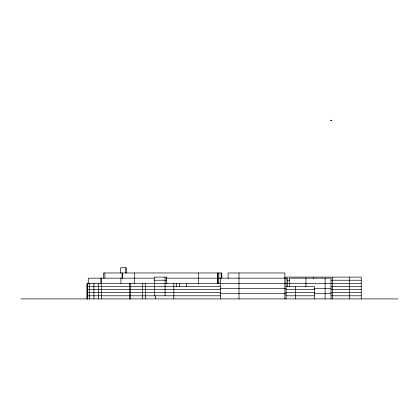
<?xml version="1.0" encoding="UTF-8"?>
<svg xmlns="http://www.w3.org/2000/svg" width="419" height="419" viewBox="0 0 419 419"><rect width="100%" height="100%" fill="white"/><g stroke="black" fill="none" stroke-linecap="round" stroke-linejoin="round"><path stroke-width="0.63" d="M331.078 120.62L331.115 120.096L330.994 120.625L331.314 120.353M331.199 120.091L330.879 120.363M284.726 277.116L361.23 277.116L361.23 298.909M154.155 278.153L88.289 278.153L88.289 283.344M166.532 278.153L287.371 278.153L287.371 286.586M154.344 280.227L166.683 280.227M287.371 280.227L289.33 280.227M331.057 280.227L361.23 280.227M361.23 283.344L87.079 283.344L87.079 298.909M87.079 286.455L101.356 286.455M101.529 286.455L220.661 286.455M286.03 286.455L314.37 286.455L314.37 298.909M331.057 286.455L361.23 286.455M220.509 288.529L286.03 288.529M314.255 288.529L331.015 288.529M87.079 289.571L101.356 289.571M101.529 289.571L220.509 289.571M286.03 289.571L314.37 289.571M331.057 289.571L361.23 289.571M87.079 292.682L101.356 292.682M101.529 292.682L220.509 292.682M286.03 292.682L314.37 292.682M331.057 292.682L361.23 292.682M220.509 293.719L286.03 293.719M314.255 293.719L331.015 293.719M87.079 295.798L101.356 295.798M101.529 295.798L220.509 295.798M286.03 295.798L314.37 295.798M331.057 295.798L361.23 295.798M20.95 298.909L398.05 298.909M349.394 277.116L349.394 298.909M332.356 277.116L332.356 298.909M331.015 298.909L331.015 278.153L289.293 278.153L289.293 286.586M325.123 278.153L325.123 298.909M313.491 277.116L313.491 278.363M305.943 278.153L305.943 286.586M295.358 286.455L295.358 298.909M286.03 278.153L286.03 298.909M284.857 298.909L284.857 272.963L228.077 272.963L228.077 278.153M238.992 272.963L238.992 298.909M221.803 278.153L221.803 272.963L103.362 272.963L103.362 278.153M221.148 272.963L221.148 278.153M220.509 278.153L220.509 298.909M218.87 272.963L218.87 283.344M217.922 272.963L217.922 283.344M217.66 272.963L217.66 283.344M198.669 272.963L198.669 283.344M186.717 283.344L186.717 286.455M179.452 283.344L179.452 286.455M176.713 283.344L176.713 286.455M173.843 283.344L173.843 298.909M166.683 283.344L166.683 277.116L154.344 277.116L154.344 295.798M165.07 277.116L165.07 295.798M155.575 295.798L155.575 298.909M145.623 283.344L145.623 298.909M142.486 283.344L142.486 298.909M134.619 272.963L134.625 283.344M130.592 283.344L130.592 298.909M129.351 283.344L129.351 298.909M126.271 272.963L126.271 267.772L120.588 267.772L120.588 272.963M125.742 267.772L125.742 272.963M122.264 272.963L122.264 278.153M122.097 272.963L122.097 278.153M120.929 278.153L120.929 283.344M104.865 272.963L104.865 278.153M101.571 278.153L101.529 298.909M100.838 278.153L100.838 283.344M98.308 283.344L98.308 298.909M93.924 283.344L93.924 298.909M89.352 283.344L89.352 298.909M87.718 283.344L87.718 298.909M87.257 283.344L87.257 298.909M87.162 283.344L87.162 298.909"/></g></svg>
